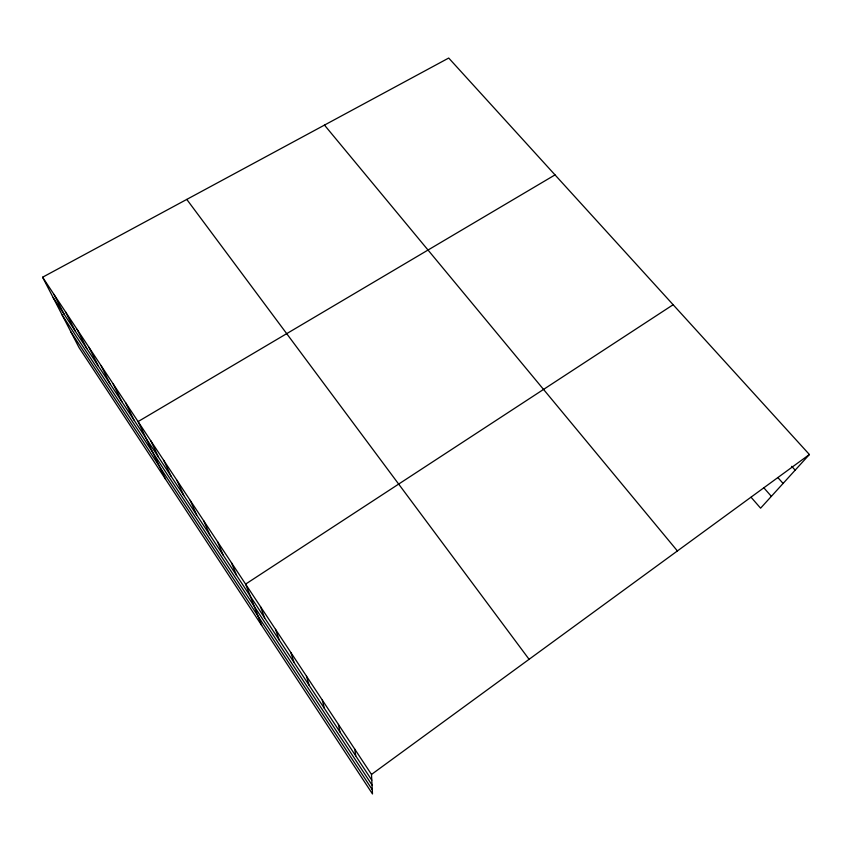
<?xml version="1.0" encoding="UTF-8"?>
<svg xmlns="http://www.w3.org/2000/svg" width="852" height="852" viewBox="0 0 852 852"><rect width="100%" height="100%" fill="white"/><g stroke="black" fill="none" stroke-linecap="round" stroke-linejoin="round"><path stroke-width="1.28" d="M42.6 277.219L371.493 774.447L372.494 793.957L79.034 347.595L42.6 277.219L448.716 58.042L809.4 454.51L760.602 508.175L751.081 497.27M371.493 774.447L809.4 454.51M673.144 304.728L245.6 584.11L261.67 625.389M555.025 174.894L138.088 421.58L165.565 479.207M791.721 466.321L795.172 470.155M777.833 477.535L783.094 483.446M763.733 487.695L771.358 496.354M324.474 125.095L677.404 550.946M186.78 199.411L529.092 659.31M53.175 297.646L371.791 780.198M62.196 315.059L372.036 785.043M70.972 332.014L372.281 789.708M53.953 294.377L64.241 314.399M65.455 311.779L75.455 331.385M77.127 329.426L86.819 348.606M88.97 347.328L98.353 366.062M100.983 365.487L110.036 383.762M113.178 383.911L121.889 401.718M125.542 402.613L133.913 419.919M150.825 440.835L158.472 457.119M163.754 460.378L171.018 476.13M176.886 480.23L183.755 495.406M190.209 500.369L196.674 514.981M203.734 520.817L209.784 534.832M217.473 541.595L223.096 554.982M231.424 562.682L236.6 575.441M260.435 606.539L264.663 617.945M275.515 629.34L279.232 640.012M290.851 652.525L294.047 662.441M306.443 676.094L309.095 685.232M322.29 700.056L324.388 708.395M338.414 724.424L339.927 731.932M354.815 749.217L355.731 755.862"/></g></svg>
